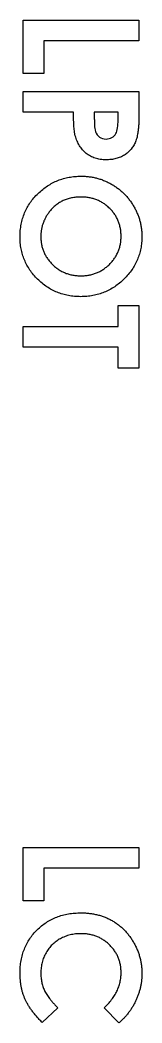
# Model space of a CAD drawing. Extents: x -1295 to 550, y -899 to 382.
# Drawn here: x -1272.32 to -1269.43, y -869.02 to -845.25 of the extents above; entities that cross this region are included whole.
import ezdxf

# ---------------------------------------------------------------- set-up
doc = ezdxf.new("R2010")
doc.units = 0
doc.layers.get('0').update_dxf_attribs({"linetype": 'CONTINUOUS'})

msp = doc.modelspace()

# ---------------------------------------------------------------- linework, layer by layer
at = {"color": 7}
for points in [[(-1272.248601, -845.2457), (-1269.499581, -845.2457)], [(-1272.248601, -846.513054), (-1272.248601, -845.2457)], [(-1269.499581, -845.2457), (-1269.499581, -845.737825)], [(-1269.499581, -845.737825), (-1271.756476, -845.737825), (-1271.756476, -846.513054), (-1272.248601, -846.513054)], [(-1271.050039, -847.431158), (-1272.248601, -847.431158), (-1272.248601, -846.936387), (-1269.499581, -846.936387)], [(-1269.499581, -846.936387), (-1269.499581, -847.486721)], [(-1269.994352, -847.584616), (-1269.994352, -847.431158), (-1270.557914, -847.431158), (-1270.557914, -847.605783)], [(-1271.009045, -847.990787), (-1271.018961, -847.948369), (-1271.027224, -847.898239)], [(-1270.541347, -847.844252), (-1270.529227, -847.892179), (-1270.512701, -847.93019), (-1270.491767, -847.963794), (-1270.466427, -847.993541), (-1270.436679, -848.018882), (-1270.402525, -848.039264), (-1270.365065, -848.053587), (-1270.324299, -848.062401), (-1270.280229, -848.065156), (-1270.241667, -848.062952), (-1270.20586, -848.056892), (-1270.172807, -848.046976), (-1270.141958, -848.032654), (-1270.114414, -848.014474), (-1270.089624, -847.992439), (-1270.067038, -847.965997), (-1270.047757, -847.935698), (-1270.035087, -847.909256), (-1270.024069, -847.878407), (-1270.014704, -847.842049), (-1270.006992, -847.800733), (-1270.000932, -847.754459)], [(-1269.656632, -848.269532), (-1269.687481, -848.309747), (-1269.722186, -848.347207)], [(-1269.499581, -852.01374), (-1269.499581, -853.495406), (-1269.994352, -853.495406), (-1269.994352, -853.000636), (-1272.248601, -853.000636), (-1272.248601, -852.508511), (-1269.994352, -852.508511)], [(-1269.994352, -852.01374), (-1269.499581, -852.01374)], [(-1269.994352, -852.508511), (-1269.994352, -852.01374)], [(-1272.248601, -864.856612), (-1269.499581, -864.856612)], [(-1272.248601, -866.126611), (-1272.248601, -864.856612)], [(-1269.499581, -864.856612), (-1269.499581, -865.351382)], [(-1269.499581, -865.351382), (-1271.756476, -865.351382), (-1271.756476, -866.126611), (-1272.248601, -866.126611)], [(-1271.425747, -868.656027), (-1271.796164, -869.005277)], [(-1269.975831, -869.01586), (-1270.322435, -868.656027)]]:
    msp.add_lwpolyline(points, dxfattribs=at)
for points in [[(-1270.280102, -848.066158)], [(-1270.047269, -847.936512)], [(-1270.872768, -848.94722)], [(-1272.320039, -850.383907)], [(-1269.428144, -850.381261)], [(-1270.875414, -851.309949)], [(-1270.870123, -866.407069)], [(-1272.320039, -867.835819)], [(-1269.428144, -867.843756)], [(-1271.425747, -868.656027)], [(-1270.322435, -868.656027)]]:
    msp.add_lwpolyline(points, close=True, dxfattribs=at)
for points in [[(-1271.050361, -847.528046), (-1271.050825, -847.495548), (-1271.050868, -847.463044), (-1271.050912, -847.43054)], [(-1271.048157, -847.61784), (-1271.049149, -847.587916), (-1271.049934, -847.557983), (-1271.050361, -847.528046)], [(-1271.044852, -847.699921), (-1271.046169, -847.67257), (-1271.04725, -847.645208), (-1271.048157, -847.61784)], [(-1270.557322, -847.60517), (-1270.557122, -847.636947), (-1270.556921, -847.668724), (-1270.55567, -847.700472)], [(-1269.996525, -847.703227), (-1269.995377, -847.684518), (-1269.994772, -847.665778), (-1269.994322, -847.647037)], [(-1269.994322, -847.647037), (-1269.993832, -847.626655), (-1269.993526, -847.606272), (-1269.99322, -847.585889)], [(-1269.500732, -847.595805), (-1269.501456, -847.629242), (-1269.502715, -847.662672), (-1269.504588, -847.696065)], [(-1269.49963, -847.487832), (-1269.499791, -847.523826), (-1269.499953, -847.55982), (-1269.500732, -847.595805)], [(-1271.040445, -847.773739), (-1271.042289, -847.749158), (-1271.043666, -847.724543), (-1271.044852, -847.699921)], [(-1271.034386, -847.839845), (-1271.036758, -847.817846), (-1271.03879, -847.795806), (-1271.040445, -847.773739)], [(-1271.027224, -847.898239), (-1271.029912, -847.878806), (-1271.032283, -847.859342), (-1271.034386, -847.839845)], [(-1270.55567, -847.700472), (-1270.554619, -847.727141), (-1270.552827, -847.75379), (-1270.550161, -847.78035)], [(-1270.550161, -847.78035), (-1270.548013, -847.801748), (-1270.545298, -847.823089), (-1270.541347, -847.844252)], [(-1270.000932, -847.754459), (-1269.99908, -847.737416), (-1269.997575, -847.720334), (-1269.996525, -847.703227)], [(-1269.520013, -847.872898), (-1269.523259, -847.898507), (-1269.527149, -847.924035), (-1269.531582, -847.949471)], [(-1269.511199, -847.788062), (-1269.513646, -847.816391), (-1269.516438, -847.844693), (-1269.520013, -847.872898)], [(-1269.504588, -847.696065), (-1269.50631, -847.726762), (-1269.508553, -847.757428), (-1269.511199, -847.788062)], [(-1270.989213, -848.054689), (-1270.99645, -848.033594), (-1271.002748, -848.01219), (-1271.009045, -847.990787)], [(-1270.965525, -848.115286), (-1270.97425, -848.095422), (-1270.982176, -848.075202), (-1270.989213, -848.054689)], [(-1270.937981, -848.172027), (-1270.947859, -848.153463), (-1270.957068, -848.134542), (-1270.965525, -848.115286)], [(-1269.581161, -848.132914), (-1269.587883, -848.14916), (-1269.595351, -848.16509), (-1269.603196, -848.180841)], [(-1269.56188, -848.079479), (-1269.567547, -848.097555), (-1269.573921, -848.115418), (-1269.581161, -848.132914)], [(-1269.545353, -848.018331), (-1269.550123, -848.038901), (-1269.555561, -848.059323), (-1269.56188, -848.079479)], [(-1269.531582, -847.949471), (-1269.535601, -847.972536), (-1269.540066, -847.995525), (-1269.545353, -848.018331)], [(-1270.907132, -848.225462), (-1270.918015, -848.208004), (-1270.928318, -848.190186), (-1270.937981, -848.172027)], [(-1270.872977, -848.276143), (-1270.885006, -848.259693), (-1270.896353, -848.242754), (-1270.907132, -848.225462)], [(-1270.835517, -848.322968), (-1270.848718, -848.307954), (-1270.861175, -848.292284), (-1270.872977, -848.276143)], [(-1270.794201, -848.365937), (-1270.808538, -848.352169), (-1270.822395, -848.337893), (-1270.835517, -848.322968)], [(-1270.749029, -848.406151), (-1270.764615, -848.393352), (-1270.779655, -848.379906), (-1270.794201, -848.365937)], [(-1269.759646, -848.382463), (-1269.772751, -848.393878), (-1269.786381, -848.4047), (-1269.800411, -848.414965)], [(-1269.722186, -848.347207), (-1269.734298, -848.359362), (-1269.746716, -848.371201), (-1269.759646, -848.382463)], [(-1269.627986, -848.226564), (-1269.636875, -848.241297), (-1269.646604, -848.255522), (-1269.656632, -848.269532)], [(-1269.603196, -848.180841), (-1269.610931, -848.19637), (-1269.619033, -848.211725), (-1269.627986, -848.226564)], [(-1270.701102, -848.441958), (-1270.71766, -848.43084), (-1270.733612, -848.418812), (-1270.749029, -848.406151)], [(-1270.649871, -848.472808), (-1270.667392, -848.463277), (-1270.68455, -848.453072), (-1270.701102, -848.441958)], [(-1270.595884, -848.49925), (-1270.614277, -848.491289), (-1270.632257, -848.482388), (-1270.649871, -848.472808)], [(-1270.538592, -848.520734), (-1270.558015, -848.514484), (-1270.577163, -848.507353), (-1270.595884, -848.49925)], [(-1270.478546, -848.537261), (-1270.498769, -848.532546), (-1270.518823, -848.527096), (-1270.538592, -848.520734)], [(-1270.415746, -848.54938), (-1270.43683, -848.546168), (-1270.457778, -848.542102), (-1270.478546, -848.537261)], [(-1270.34964, -848.556542), (-1270.371758, -848.555135), (-1270.393826, -848.552719), (-1270.415746, -848.54938)], [(-1270.28078, -848.558745), (-1270.303751, -848.558372), (-1270.326723, -848.557999), (-1270.34964, -848.556542)], [(-1270.21853, -848.557093), (-1270.239252, -848.558227), (-1270.260016, -848.558486), (-1270.28078, -848.558745)], [(-1270.157934, -848.551584), (-1270.178076, -848.554039), (-1270.198283, -848.555984), (-1270.21853, -848.557093)], [(-1270.100091, -848.54277), (-1270.119256, -848.546388), (-1270.138565, -848.549222), (-1270.157934, -848.551584)], [(-1270.044452, -848.530099), (-1270.062845, -848.534965), (-1270.0814, -848.53924), (-1270.100091, -848.54277)], [(-1269.991016, -848.514124), (-1270.008652, -848.520024), (-1270.026475, -848.525344), (-1270.044452, -848.530099)], [(-1269.939784, -848.494843), (-1269.95658, -848.501982), (-1269.973708, -848.508333), (-1269.991016, -848.514124)], [(-1269.891307, -848.471706), (-1269.907143, -848.480073), (-1269.923303, -848.487837), (-1269.939784, -848.494843)], [(-1269.844482, -848.444713), (-1269.859766, -848.454258), (-1269.875373, -848.463287), (-1269.891307, -848.471706)], [(-1269.800411, -848.414965), (-1269.81472, -848.425434), (-1269.829446, -848.435323), (-1269.844482, -848.444713)], [(-1271.667348, -849.176827), (-1271.628517, -849.151358), (-1271.588434, -849.12778), (-1271.547256, -849.106314)], [(-1271.667348, -849.176834), (-1271.628517, -849.151366), (-1271.588434, -849.127788), (-1271.547256, -849.106321)], [(-1271.547256, -849.106314), (-1271.506732, -849.085188), (-1271.465148, -849.066108), (-1271.422757, -849.049022)], [(-1271.547256, -849.106321), (-1271.506732, -849.085196), (-1271.465148, -849.066115), (-1271.422757, -849.049029)], [(-1271.422757, -849.049022), (-1271.380185, -849.031863), (-1271.336799, -849.016717), (-1271.292749, -849.00385)], [(-1271.422757, -849.049029), (-1271.380185, -849.031871), (-1271.336799, -849.016724), (-1271.292749, -849.003857)], [(-1271.292749, -849.00385), (-1271.24853, -848.990933), (-1271.203641, -848.980314), (-1271.158334, -848.971899)], [(-1271.292749, -849.003857), (-1271.24853, -848.990941), (-1271.203641, -848.980322), (-1271.158334, -848.971906)], [(-1271.158334, -848.971899), (-1271.112039, -848.9633), (-1271.065306, -848.957002), (-1271.01841, -848.953169)], [(-1271.158334, -848.971906), (-1271.112039, -848.963307), (-1271.065306, -848.957009), (-1271.01841, -848.953176)], [(-1271.01841, -848.953169), (-1270.970231, -848.949231), (-1270.92188, -848.947895), (-1270.873528, -848.946558)], [(-1271.01841, -848.953176), (-1270.970231, -848.949238), (-1270.92188, -848.947902), (-1270.873528, -848.946566)], [(-1270.873528, -848.946558), (-1270.841001, -848.946983), (-1270.808474, -848.947408), (-1270.776022, -848.949312)], [(-1270.873528, -848.946566), (-1270.841001, -848.946991), (-1270.808474, -848.947416), (-1270.776022, -848.94932)], [(-1270.776022, -848.949312), (-1270.743981, -848.951193), (-1270.712013, -848.954515), (-1270.680169, -848.958678)], [(-1270.776022, -848.94932), (-1270.743981, -848.9512), (-1270.712013, -848.954522), (-1270.680169, -848.958685)], [(-1270.680169, -848.958678), (-1270.648816, -848.962776), (-1270.617583, -848.96769), (-1270.586519, -848.973551)], [(-1270.680169, -848.958685), (-1270.648816, -848.962783), (-1270.617583, -848.967697), (-1270.586519, -848.973559)], [(-1270.586519, -848.973551), (-1270.555827, -848.979343), (-1270.5253, -848.98606), (-1270.495073, -848.993934)], [(-1270.586519, -848.973559), (-1270.555827, -848.97935), (-1270.5253, -848.986068), (-1270.495073, -848.993941)], [(-1270.495073, -848.993934), (-1270.464822, -849.001814), (-1270.434871, -849.010852), (-1270.405279, -849.020927)], [(-1270.495073, -848.993941), (-1270.464822, -849.001821), (-1270.434871, -849.01086), (-1270.405279, -849.020935)], [(-1270.405279, -849.020927), (-1270.375733, -849.030987), (-1270.346545, -849.04208), (-1270.317689, -849.05398)], [(-1270.405279, -849.020935), (-1270.375733, -849.030994), (-1270.346545, -849.042088), (-1270.317689, -849.053987)], [(-1270.317689, -849.05398), (-1270.288656, -849.065953), (-1270.259958, -849.078742), (-1270.231751, -849.092542)], [(-1270.317689, -849.053987), (-1270.288656, -849.06596), (-1270.259958, -849.078749), (-1270.231751, -849.092549)], [(-1270.231751, -849.092542), (-1270.203339, -849.106443), (-1270.175427, -849.12137), (-1270.148018, -849.137163)], [(-1270.231751, -849.092549), (-1270.203339, -849.10645), (-1270.175427, -849.121377), (-1270.148018, -849.137171)], [(-1271.891557, -849.355863), (-1271.856517, -849.322249), (-1271.819897, -849.290287), (-1271.781931, -849.26001)], [(-1271.891557, -849.35587), (-1271.856517, -849.322256), (-1271.819897, -849.290295), (-1271.781931, -849.260017)], [(-1271.781931, -849.26001), (-1271.745016, -849.230569), (-1271.706829, -849.202721), (-1271.667348, -849.176827)], [(-1271.781931, -849.260017), (-1271.745016, -849.230577), (-1271.706829, -849.202728), (-1271.667348, -849.176834)], [(-1270.148018, -849.137163), (-1270.120505, -849.153016), (-1270.0935, -849.169743), (-1270.067038, -849.187293)], [(-1270.148018, -849.137171), (-1270.120505, -849.153024), (-1270.0935, -849.16975), (-1270.067038, -849.187301)], [(-1270.067038, -849.187293), (-1270.041132, -849.204475), (-1270.015747, -849.222447), (-1269.991016, -849.24128)], [(-1270.067038, -849.187301), (-1270.041132, -849.204483), (-1270.015747, -849.222455), (-1269.991016, -849.241287)], [(-1269.991016, -849.24128), (-1269.966303, -849.260099), (-1269.942243, -849.279779), (-1269.918851, -849.300224)], [(-1269.991016, -849.241287), (-1269.966303, -849.260107), (-1269.942243, -849.279786), (-1269.918851, -849.300231)], [(-1269.918851, -849.300224), (-1269.895564, -849.320578), (-1269.872938, -849.34169), (-1269.851093, -849.363575)], [(-1269.918851, -849.300231), (-1269.895564, -849.320585), (-1269.872938, -849.341698), (-1269.851093, -849.363583)], [(-1272.152675, -849.692451), (-1272.130277, -849.651482), (-1272.10559, -849.611749), (-1272.078856, -849.573461)], [(-1272.152675, -849.692459), (-1272.130277, -849.65149), (-1272.10559, -849.611756), (-1272.078856, -849.573468)], [(-1272.078856, -849.573461), (-1272.051801, -849.534714), (-1272.022649, -849.497446), (-1271.991817, -849.461632)], [(-1272.078856, -849.573468), (-1272.051801, -849.534721), (-1272.022649, -849.497454), (-1271.991817, -849.46164)], [(-1271.991817, -849.461632), (-1271.960109, -849.4248), (-1271.926624, -849.389504), (-1271.891557, -849.355863)], [(-1271.991817, -849.46164), (-1271.960109, -849.424807), (-1271.926624, -849.389511), (-1271.891557, -849.35587)], [(-1271.385297, -849.572367), (-1271.413935, -849.590018), (-1271.441544, -849.609323), (-1271.467929, -849.630209)], [(-1271.296054, -849.52444), (-1271.326736, -849.53858), (-1271.356536, -849.55464), (-1271.385297, -849.572367)], [(-1271.201303, -849.487531), (-1271.233567, -849.497987), (-1271.265255, -849.510246), (-1271.296054, -849.52444)], [(-1271.100491, -849.461089), (-1271.134561, -849.467991), (-1271.168234, -849.476814), (-1271.201303, -849.487531)], [(-1270.993069, -849.445664), (-1271.029109, -849.448796), (-1271.065015, -849.453901), (-1271.100491, -849.461089)], [(-1270.880139, -849.440155), (-1270.91783, -849.441278), (-1270.955522, -849.4424), (-1270.993069, -849.445664)], [(-1270.778226, -849.444562), (-1270.812138, -849.442006), (-1270.846138, -849.441081), (-1270.880139, -849.440155)], [(-1270.681271, -849.456682), (-1270.71334, -849.450954), (-1270.745743, -849.44701), (-1270.778226, -849.444562)], [(-1270.588172, -849.478166), (-1270.61887, -849.469589), (-1270.649911, -849.462283), (-1270.681271, -849.456682)], [(-1270.500031, -849.507363), (-1270.52883, -849.496035), (-1270.558339, -849.486501), (-1270.588172, -849.478166)], [(-1270.416848, -849.545374), (-1270.443986, -849.531418), (-1270.471664, -849.51852), (-1270.500031, -849.507363)], [(-1270.337521, -849.591097), (-1270.363049, -849.574379), (-1270.389678, -849.559345), (-1270.416848, -849.545374)], [(-1269.851093, -849.363575), (-1269.829247, -849.38546), (-1269.808181, -849.408118), (-1269.787741, -849.431334)], [(-1269.851093, -849.363583), (-1269.829247, -849.385468), (-1269.808181, -849.408125), (-1269.787741, -849.431341)], [(-1269.787741, -849.431334), (-1269.767133, -849.454742), (-1269.747162, -849.478718), (-1269.728246, -849.503499)], [(-1269.787741, -849.431341), (-1269.767133, -849.454749), (-1269.747162, -849.478726), (-1269.728246, -849.503506)], [(-1269.728246, -849.503499), (-1269.709143, -849.528526), (-1269.691116, -849.554374), (-1269.673709, -849.580622)], [(-1269.728246, -849.503506), (-1269.709143, -849.528534), (-1269.691116, -849.554381), (-1269.673709, -849.58063)], [(-1269.673709, -849.580622), (-1269.656104, -849.607169), (-1269.639133, -849.634127), (-1269.623028, -849.661602)], [(-1269.673709, -849.58063), (-1269.656104, -849.607177), (-1269.639133, -849.634134), (-1269.623028, -849.661609)], [(-1272.260096, -849.949162), (-1272.246801, -849.904454), (-1272.230792, -849.860537), (-1272.21272, -849.817501)], [(-1272.260096, -849.949169), (-1272.246801, -849.904461), (-1272.230792, -849.860545), (-1272.21272, -849.817509)], [(-1272.21272, -849.817501), (-1272.194805, -849.774837), (-1272.174863, -849.733038), (-1272.152675, -849.692451)], [(-1272.21272, -849.817509), (-1272.194805, -849.774844), (-1272.174863, -849.733045), (-1272.152675, -849.692459)], [(-1271.615014, -849.778396), (-1271.631933, -849.800523), (-1271.648852, -849.82265), (-1271.664594, -849.845604)], [(-1271.544502, -849.699069), (-1271.569206, -849.724385), (-1271.59211, -849.751391), (-1271.615014, -849.778396)], [(-1271.467929, -849.630209), (-1271.494868, -849.651533), (-1271.520532, -849.674506), (-1271.544502, -849.699069)], [(-1270.263152, -849.646185), (-1270.287038, -849.626616), (-1270.311717, -849.607995), (-1270.337521, -849.591097)], [(-1270.19319, -849.708985), (-1270.215441, -849.686919), (-1270.238888, -849.666063), (-1270.263152, -849.646185)], [(-1270.129838, -849.778396), (-1270.149901, -849.754309), (-1270.170948, -849.731042), (-1270.19319, -849.708985)], [(-1270.07475, -849.851113), (-1270.091814, -849.825937), (-1270.110362, -849.80178), (-1270.129838, -849.778396)], [(-1269.623028, -849.661602), (-1269.606862, -849.68918), (-1269.591569, -849.71728), (-1269.577304, -849.745887)], [(-1269.623028, -849.661609), (-1269.606862, -849.689187), (-1269.591569, -849.717287), (-1269.577304, -849.745894)], [(-1269.577304, -849.745887), (-1269.563333, -849.773906), (-1269.550347, -849.802413), (-1269.538192, -849.831273)], [(-1269.577304, -849.745894), (-1269.563333, -849.773914), (-1269.550347, -849.80242), (-1269.538192, -849.831281)], [(-1272.293149, -850.087433), (-1272.28431, -850.040828), (-1272.273604, -849.994586), (-1272.260096, -849.949162)], [(-1272.293149, -850.087441), (-1272.28431, -850.040835), (-1272.273604, -849.994594), (-1272.260096, -849.949169)], [(-1271.773668, -850.060998), (-1271.782483, -850.086176), (-1271.790232, -850.111726), (-1271.796805, -850.137571)], [(-1271.743921, -849.986629), (-1271.754947, -850.010949), (-1271.764842, -850.035787), (-1271.773668, -850.060998)], [(-1271.707562, -849.915015), (-1271.720668, -849.938378), (-1271.732864, -849.962243), (-1271.743921, -849.986629)], [(-1271.664594, -849.845604), (-1271.67998, -849.868041), (-1271.694241, -849.891268), (-1271.707562, -849.915015)], [(-1270.028476, -849.928236), (-1270.042546, -849.901743), (-1270.057927, -849.875933), (-1270.07475, -849.851113)], [(-1269.990466, -850.009216), (-1270.001784, -849.981613), (-1270.014482, -849.954586), (-1270.028476, -849.928236)], [(-1269.960718, -850.094051), (-1269.969109, -850.065276), (-1269.979091, -850.036955), (-1269.990466, -850.009216)], [(-1269.538192, -849.831273), (-1269.52605, -849.860102), (-1269.514737, -849.889284), (-1269.504588, -849.918864)], [(-1269.538192, -849.831281), (-1269.52605, -849.86011), (-1269.514737, -849.889292), (-1269.504588, -849.918871)], [(-1269.504588, -849.918864), (-1269.49456, -849.948094), (-1269.485668, -849.977713), (-1269.477595, -850.007556)], [(-1269.504588, -849.918871), (-1269.49456, -849.948102), (-1269.485668, -849.97772), (-1269.477595, -850.007563)], [(-1269.477595, -850.007556), (-1269.469462, -850.037621), (-1269.462159, -850.067914), (-1269.456111, -850.098451)], [(-1269.477595, -850.007563), (-1269.469462, -850.037628), (-1269.462159, -850.067921), (-1269.456111, -850.098458)], [(-1272.320142, -850.383807), (-1272.318996, -850.333231), (-1272.31785, -850.282654), (-1272.313532, -850.232315)], [(-1272.320142, -850.383815), (-1272.318996, -850.333238), (-1272.31785, -850.282661), (-1272.313532, -850.232322)], [(-1272.313532, -850.232315), (-1272.309365, -850.183745), (-1272.302246, -850.135396), (-1272.293149, -850.087433)], [(-1272.313532, -850.232322), (-1272.309365, -850.183752), (-1272.302246, -850.135404), (-1272.293149, -850.087441)], [(-1271.823248, -850.298428), (-1271.825313, -850.326279), (-1271.825933, -850.35422), (-1271.826553, -850.382162)], [(-1271.813332, -850.216898), (-1271.817808, -850.243923), (-1271.821223, -850.271132), (-1271.823248, -850.298428)], [(-1271.796805, -850.137571), (-1271.803464, -850.163751), (-1271.808915, -850.190235), (-1271.813332, -850.216898)], [(-1269.939784, -850.182743), (-1269.945341, -850.152856), (-1269.952212, -850.12322), (-1269.960718, -850.094051)], [(-1269.927114, -850.275842), (-1269.929724, -850.244639), (-1269.934055, -850.213558), (-1269.939784, -850.182743)], [(-1269.922707, -850.372246), (-1269.923571, -850.340069), (-1269.924434, -850.307891), (-1269.927114, -850.275842)], [(-1269.456111, -850.098451), (-1269.450075, -850.12892), (-1269.445288, -850.159632), (-1269.441237, -850.190448)], [(-1269.456111, -850.098458), (-1269.450075, -850.128928), (-1269.445288, -850.15964), (-1269.441237, -850.190456)], [(-1269.441237, -850.190448), (-1269.437122, -850.221751), (-1269.433765, -850.25316), (-1269.431872, -850.284649)], [(-1269.441237, -850.190456), (-1269.437122, -850.221758), (-1269.433765, -850.253168), (-1269.431872, -850.284656)], [(-1269.431872, -850.284649), (-1269.429965, -850.316363), (-1269.429541, -850.348157), (-1269.429117, -850.379951)], [(-1269.431872, -850.284656), (-1269.429965, -850.31637), (-1269.429541, -850.348164), (-1269.429117, -850.379959)], [(-1272.313532, -850.528696), (-1272.317587, -850.480531), (-1272.318865, -850.432173), (-1272.320142, -850.383815)], [(-1272.294251, -850.668069), (-1272.303051, -850.62197), (-1272.309598, -850.575424), (-1272.313532, -850.528696)], [(-1271.826553, -850.382155), (-1271.825682, -850.413779), (-1271.824811, -850.445403), (-1271.822146, -850.476906)], [(-1271.826553, -850.382162), (-1271.825682, -850.413786), (-1271.824811, -850.445411), (-1271.822146, -850.476914)], [(-1271.822146, -850.476906), (-1271.819567, -850.507386), (-1271.815307, -850.537753), (-1271.809475, -850.567802)], [(-1271.822146, -850.476914), (-1271.819567, -850.507394), (-1271.815307, -850.537761), (-1271.809475, -850.567809)], [(-1269.939784, -850.56064), (-1269.933848, -850.530057), (-1269.929664, -850.499126), (-1269.927114, -850.468092)], [(-1269.939784, -850.560648), (-1269.933848, -850.530065), (-1269.929664, -850.499134), (-1269.927114, -850.4681)], [(-1269.927114, -850.468092), (-1269.924495, -850.436213), (-1269.923601, -850.404226), (-1269.922707, -850.372239)], [(-1269.927114, -850.4681), (-1269.924495, -850.436221), (-1269.923601, -850.404234), (-1269.922707, -850.372246)], [(-1269.435728, -850.523188), (-1269.439758, -850.569565), (-1269.446539, -850.615744), (-1269.45556, -850.661459)], [(-1269.429117, -850.379959), (-1269.430355, -850.427771), (-1269.431592, -850.475584), (-1269.435728, -850.523188)], [(-1272.261749, -850.801934), (-1272.27486, -850.75791), (-1272.285635, -850.713204), (-1272.294251, -850.668069)], [(-1271.809475, -850.567802), (-1271.803779, -850.597155), (-1271.796582, -850.626205), (-1271.787991, -850.654841)], [(-1271.809475, -850.567809), (-1271.803779, -850.597163), (-1271.796582, -850.626213), (-1271.787991, -850.654848)], [(-1271.787991, -850.654841), (-1271.779476, -850.683224), (-1271.769592, -850.711199), (-1271.758243, -850.738575)], [(-1271.787991, -850.654848), (-1271.779476, -850.683231), (-1271.769592, -850.711207), (-1271.758243, -850.738582)], [(-1271.758243, -850.738575), (-1271.746853, -850.766053), (-1271.733987, -850.792927), (-1271.719682, -850.819004)], [(-1271.758243, -850.738582), (-1271.746853, -850.766061), (-1271.733987, -850.792934), (-1271.719682, -850.819011)], [(-1270.03068, -850.815147), (-1270.016278, -850.788755), (-1270.00355, -850.761443), (-1269.992118, -850.733617)], [(-1270.03068, -850.815155), (-1270.016278, -850.788762), (-1270.00355, -850.761451), (-1269.992118, -850.733624)], [(-1269.992118, -850.733617), (-1269.980699, -850.705823), (-1269.970573, -850.677516), (-1269.96182, -850.648781)], [(-1269.992118, -850.733624), (-1269.980699, -850.705831), (-1269.970573, -850.677523), (-1269.96182, -850.648789)], [(-1269.96182, -850.648781), (-1269.952991, -850.619801), (-1269.945559, -850.590385), (-1269.939784, -850.56064)], [(-1269.96182, -850.648789), (-1269.952991, -850.619808), (-1269.945559, -850.590393), (-1269.939784, -850.560648)], [(-1269.45556, -850.661459), (-1269.464395, -850.706234), (-1269.47538, -850.750563), (-1269.488613, -850.794221)], [(-1272.216026, -850.930289), (-1272.233526, -850.888357), (-1272.24878, -850.845479), (-1272.261749, -850.801934)], [(-1272.157081, -851.053135), (-1272.17878, -851.013209), (-1272.198526, -850.972222), (-1272.216026, -850.930289)], [(-1271.719682, -850.819004), (-1271.705241, -850.845328), (-1271.689333, -850.870841), (-1271.672306, -850.895576)], [(-1271.719682, -850.819011), (-1271.705241, -850.845336), (-1271.689333, -850.870848), (-1271.672306, -850.895583)], [(-1271.672306, -850.895576), (-1271.654909, -850.920849), (-1271.636344, -850.94531), (-1271.616667, -850.968843)], [(-1271.672306, -850.895583), (-1271.654909, -850.920856), (-1271.636344, -850.945317), (-1271.616667, -850.968851)], [(-1271.616667, -850.968843), (-1271.596488, -850.992977), (-1271.57514, -851.016135), (-1271.552765, -851.038254)], [(-1271.616667, -850.968851), (-1271.596488, -850.992985), (-1271.57514, -851.016143), (-1271.552765, -851.038262)], [(-1270.1998, -851.036051), (-1270.177075, -851.013736), (-1270.155287, -850.990455), (-1270.134796, -850.966089)], [(-1270.1998, -851.036058), (-1270.177075, -851.013743), (-1270.155287, -850.990463), (-1270.134796, -850.966096)], [(-1270.134796, -850.966089), (-1270.114891, -850.942419), (-1270.09621, -850.917724), (-1270.078607, -850.892271)], [(-1270.134796, -850.966096), (-1270.114891, -850.942426), (-1270.09621, -850.917731), (-1270.078607, -850.892278)], [(-1270.078607, -850.892271), (-1270.061377, -850.867358), (-1270.04518, -850.841719), (-1270.03068, -850.815147)], [(-1270.078607, -850.892278), (-1270.061377, -850.867365), (-1270.04518, -850.841726), (-1270.03068, -850.815155)], [(-1269.534887, -850.922577), (-1269.552539, -850.964536), (-1269.572407, -851.005564), (-1269.594382, -851.045423)], [(-1269.488613, -850.794221), (-1269.501809, -850.837761), (-1269.517241, -850.880634), (-1269.534887, -850.922577)], [(-1272.085467, -851.170473), (-1272.11131, -851.132618), (-1272.13519, -851.093417), (-1272.157081, -851.053135)], [(-1272.000631, -851.282302), (-1272.030645, -851.246377), (-1272.059079, -851.209127), (-1272.085467, -851.170473)], [(-1271.552765, -851.038254), (-1271.530284, -851.060477), (-1271.506765, -851.081651), (-1271.482252, -851.101606)], [(-1271.552765, -851.038262), (-1271.530284, -851.060485), (-1271.506765, -851.081659), (-1271.482252, -851.101613)], [(-1271.482252, -851.101606), (-1271.458204, -851.121181), (-1271.433197, -851.139583), (-1271.407332, -851.156694)], [(-1271.482252, -851.101613), (-1271.458204, -851.121189), (-1271.433197, -851.13959), (-1271.407332, -851.156701)], [(-1271.407332, -851.156694), (-1271.382053, -851.173417), (-1271.355952, -851.188908), (-1271.329107, -851.202968)], [(-1271.407332, -851.156701), (-1271.382053, -851.173424), (-1271.355952, -851.188915), (-1271.329107, -851.202975)], [(-1271.329107, -851.202968), (-1271.302241, -851.217039), (-1271.274629, -851.229677), (-1271.246475, -851.240979)], [(-1271.329107, -851.202975), (-1271.302241, -851.217046), (-1271.274629, -851.229684), (-1271.246475, -851.240986)], [(-1271.246475, -851.240979), (-1271.218164, -851.252343), (-1271.189306, -851.262356), (-1271.159987, -851.270726)], [(-1271.246475, -851.240986), (-1271.218164, -851.25235), (-1271.189306, -851.262364), (-1271.159987, -851.270734)], [(-1270.59368, -851.270175), (-1270.564392, -851.261675), (-1270.535512, -851.251754), (-1270.507192, -851.240428)], [(-1270.59368, -851.270183), (-1270.564392, -851.261682), (-1270.535512, -851.251761), (-1270.507192, -851.240435)], [(-1270.507192, -851.240428), (-1270.479029, -851.229164), (-1270.451418, -851.21651), (-1270.42456, -851.202417)], [(-1270.507192, -851.240435), (-1270.479029, -851.229171), (-1270.451418, -851.216517), (-1270.42456, -851.202424)], [(-1270.42456, -851.202417), (-1270.397499, -851.188218), (-1270.371203, -851.172558), (-1270.345784, -851.155592)], [(-1270.42456, -851.202424), (-1270.397499, -851.188225), (-1270.371203, -851.172565), (-1270.345784, -851.155599)], [(-1270.345784, -851.155592), (-1270.319899, -851.138316), (-1270.294924, -851.119685), (-1270.270864, -851.099953)], [(-1270.345784, -851.155599), (-1270.319899, -851.138323), (-1270.294924, -851.119693), (-1270.270864, -851.099961)], [(-1270.270864, -851.099953), (-1270.246224, -851.079745), (-1270.222543, -851.058382), (-1270.1998, -851.036051)], [(-1270.270864, -851.099961), (-1270.246224, -851.079752), (-1270.222543, -851.058389), (-1270.1998, -851.036058)], [(-1269.667098, -851.162761), (-1269.693944, -851.201736), (-1269.722624, -851.239442), (-1269.753036, -851.275691)], [(-1269.594382, -851.045423), (-1269.616606, -851.085734), (-1269.640984, -851.124848), (-1269.667098, -851.162761)], [(-1271.903125, -851.388622), (-1271.937272, -851.354746), (-1271.969785, -851.319224), (-1272.000631, -851.282302)], [(-1271.795703, -851.485577), (-1271.832979, -851.454926), (-1271.868874, -851.422602), (-1271.903125, -851.388622)], [(-1271.682773, -851.569862), (-1271.721795, -851.543689), (-1271.759404, -851.515426), (-1271.795703, -851.485577)], [(-1271.159987, -851.270726), (-1271.130086, -851.279262), (-1271.099705, -851.28609), (-1271.069091, -851.29166)], [(-1271.159987, -851.270734), (-1271.130086, -851.27927), (-1271.099705, -851.286097), (-1271.069091, -851.291667)], [(-1271.069091, -851.29166), (-1271.037895, -851.297336), (-1271.006455, -851.301706), (-1270.97489, -851.30433)], [(-1271.069091, -851.291667), (-1271.037895, -851.297343), (-1271.006455, -851.301713), (-1270.97489, -851.304337)], [(-1270.97489, -851.30433), (-1270.942111, -851.307055), (-1270.909197, -851.307896), (-1270.876283, -851.308737)], [(-1270.97489, -851.304337), (-1270.942111, -851.307062), (-1270.909197, -851.307903), (-1270.876283, -851.308745)], [(-1270.876283, -851.308737), (-1270.843557, -851.307867), (-1270.810832, -851.306997), (-1270.778226, -851.30433)], [(-1270.876283, -851.308745), (-1270.843557, -851.307875), (-1270.810832, -851.307004), (-1270.778226, -851.304337)], [(-1270.778226, -851.30433), (-1270.746651, -851.301747), (-1270.715188, -851.297479), (-1270.684025, -851.29166)], [(-1270.778226, -851.304337), (-1270.746651, -851.301755), (-1270.715188, -851.297487), (-1270.684025, -851.291667)], [(-1270.684025, -851.29166), (-1270.653578, -851.285974), (-1270.623419, -851.278806), (-1270.59368, -851.270175)], [(-1270.684025, -851.291667), (-1270.653578, -851.285981), (-1270.623419, -851.278814), (-1270.59368, -851.270183)], [(-1269.960718, -851.48117), (-1269.997518, -851.51144), (-1270.035737, -851.539996), (-1270.075301, -851.566557)], [(-1269.852194, -851.383113), (-1269.886874, -851.41741), (-1269.923052, -851.450188), (-1269.960718, -851.48117)], [(-1269.753036, -851.275691), (-1269.784365, -851.313035), (-1269.817531, -851.348833), (-1269.852194, -851.383113)], [(-1271.563782, -851.640926), (-1271.604646, -851.619327), (-1271.644393, -851.595605), (-1271.682773, -851.569862)], [(-1271.439283, -851.698768), (-1271.481734, -851.681632), (-1271.523306, -851.66232), (-1271.563782, -851.640926)], [(-1271.308724, -851.743941), (-1271.352954, -851.731057), (-1271.396563, -851.716014), (-1271.439283, -851.698768)], [(-1270.320994, -851.697667), (-1270.364041, -851.715204), (-1270.408015, -851.730478), (-1270.452655, -851.74339)], [(-1270.195393, -851.638722), (-1270.236211, -851.660507), (-1270.278142, -851.680209), (-1270.320994, -851.697667)], [(-1270.075301, -851.566557), (-1270.114092, -851.592599), (-1270.154175, -851.616723), (-1270.195393, -851.638722)], [(-1271.172657, -851.776443), (-1271.218513, -851.767819), (-1271.263937, -851.756987), (-1271.308724, -851.743941)], [(-1271.030529, -851.795724), (-1271.078172, -851.791802), (-1271.125642, -851.785283), (-1271.172657, -851.776443)], [(-1270.882893, -851.802334), (-1270.932167, -851.801049), (-1270.98144, -851.799764), (-1271.030529, -851.795724)], [(-1270.733604, -851.795724), (-1270.783224, -851.799921), (-1270.833058, -851.801128), (-1270.882893, -851.802334)], [(-1270.590375, -851.775892), (-1270.637782, -851.784799), (-1270.685592, -851.791662), (-1270.733604, -851.795724)], [(-1270.452655, -851.74339), (-1270.497976, -851.756499), (-1270.543982, -851.767175), (-1270.590375, -851.775892)], [(-1271.448648, -866.507801), (-1271.404869, -866.490905), (-1271.360092, -866.476568), (-1271.314784, -866.464282)], [(-1271.448648, -866.507809), (-1271.404869, -866.490912), (-1271.360092, -866.476576), (-1271.314784, -866.464289)], [(-1271.314784, -866.464282), (-1271.268279, -866.45167), (-1271.221216, -866.441219), (-1271.173759, -866.432881)], [(-1271.314784, -866.464289), (-1271.268279, -866.451678), (-1271.221216, -866.441226), (-1271.173759, -866.432889)], [(-1271.173759, -866.432881), (-1271.124696, -866.424262), (-1271.075213, -866.417902), (-1271.025571, -866.414151)], [(-1271.173759, -866.432889), (-1271.124696, -866.424269), (-1271.075213, -866.41791), (-1271.025571, -866.414159)], [(-1271.025571, -866.414151), (-1270.973903, -866.410247), (-1270.922063, -866.409169), (-1270.870223, -866.408092)], [(-1271.025571, -866.414159), (-1270.973903, -866.410255), (-1270.922063, -866.409177), (-1270.870223, -866.408099)], [(-1270.870223, -866.408092), (-1270.836416, -866.408567), (-1270.802608, -866.409042), (-1270.768861, -866.410846)], [(-1270.870223, -866.408099), (-1270.836416, -866.408574), (-1270.802608, -866.40905), (-1270.768861, -866.410853)], [(-1270.768861, -866.410846), (-1270.735729, -866.412617), (-1270.702654, -866.415668), (-1270.669702, -866.41966)], [(-1270.768861, -866.410853), (-1270.735729, -866.412624), (-1270.702654, -866.415676), (-1270.669702, -866.419668)], [(-1270.669702, -866.41966), (-1270.637802, -866.423524), (-1270.606015, -866.42827), (-1270.5744, -866.433983)], [(-1270.669702, -866.419668), (-1270.637802, -866.423532), (-1270.606015, -866.428277), (-1270.5744, -866.43399)], [(-1270.5744, -866.433983), (-1270.543173, -866.439626), (-1270.512112, -866.446213), (-1270.481301, -866.453815)], [(-1270.5744, -866.43399), (-1270.543173, -866.439633), (-1270.512112, -866.44622), (-1270.481301, -866.453822)], [(-1270.481301, -866.453815), (-1270.4511, -866.461266), (-1270.421139, -866.469693), (-1270.391507, -866.479155)], [(-1270.481301, -866.453822), (-1270.4511, -866.461274), (-1270.421139, -866.469701), (-1270.391507, -866.479163)], [(-1271.807823, -866.714382), (-1271.771784, -866.685298), (-1271.734371, -866.65789), (-1271.695443, -866.632851)], [(-1271.807823, -866.714389), (-1271.771784, -866.685306), (-1271.734371, -866.657898), (-1271.695443, -866.632859)], [(-1271.695443, -866.632851), (-1271.656706, -866.607934), (-1271.616469, -866.585363), (-1271.575351, -866.564542)], [(-1271.695443, -866.632859), (-1271.656706, -866.607942), (-1271.616469, -866.58537), (-1271.575351, -866.564549)], [(-1271.575351, -866.564542), (-1271.534034, -866.54362), (-1271.491826, -866.524466), (-1271.448648, -866.507801)], [(-1271.575351, -866.564549), (-1271.534034, -866.543628), (-1271.491826, -866.524473), (-1271.448648, -866.507809)], [(-1270.391507, -866.479155), (-1270.361955, -866.488592), (-1270.332731, -866.499057), (-1270.303917, -866.510556)], [(-1270.391507, -866.479163), (-1270.361955, -866.488599), (-1270.332731, -866.499065), (-1270.303917, -866.510563)], [(-1270.303917, -866.510556), (-1270.27558, -866.521863), (-1270.24764, -866.53417), (-1270.220183, -866.547465)], [(-1270.303917, -866.510563), (-1270.27558, -866.521871), (-1270.24764, -866.534177), (-1270.220183, -866.547472)], [(-1270.220183, -866.547465), (-1270.19253, -866.560854), (-1270.165368, -866.575247), (-1270.138653, -866.590433)], [(-1270.220183, -866.547472), (-1270.19253, -866.560862), (-1270.165368, -866.575255), (-1270.138653, -866.590441)], [(-1270.138653, -866.590433), (-1270.11206, -866.60555), (-1270.08591, -866.621452), (-1270.060427, -866.63836)], [(-1270.138653, -866.590441), (-1270.11206, -866.605557), (-1270.08591, -866.62146), (-1270.060427, -866.638368)], [(-1270.060427, -866.63836), (-1270.035204, -866.655096), (-1270.010634, -866.672816), (-1269.986609, -866.691245)], [(-1270.060427, -866.638368), (-1270.035204, -866.655103), (-1270.010634, -866.672823), (-1269.986609, -866.691252)], [(-1269.986609, -866.691245), (-1269.96248, -866.709754), (-1269.9389, -866.728978), (-1269.916096, -866.749087)], [(-1269.986609, -866.691252), (-1269.96248, -866.709761), (-1269.9389, -866.728985), (-1269.916096, -866.749095)], [(-1272.090976, -867.022324), (-1272.065407, -866.983999), (-1272.037773, -866.94705), (-1272.008344, -866.911597)], [(-1272.090976, -867.022332), (-1272.065407, -866.984006), (-1272.037773, -866.947058), (-1272.008344, -866.911605)], [(-1272.008344, -866.911597), (-1271.978364, -866.875482), (-1271.946521, -866.840917), (-1271.913041, -866.808031)], [(-1272.008344, -866.911605), (-1271.978364, -866.875489), (-1271.946521, -866.840924), (-1271.913041, -866.808039)], [(-1271.913041, -866.808031), (-1271.879533, -866.775119), (-1271.844386, -866.743888), (-1271.807823, -866.714382)], [(-1271.913041, -866.808039), (-1271.879533, -866.775126), (-1271.844386, -866.743895), (-1271.807823, -866.714389)], [(-1271.132442, -866.931436), (-1271.152799, -866.936352), (-1271.173025, -866.941808), (-1271.193039, -866.947963)], [(-1271.069642, -866.918215), (-1271.090706, -866.921953), (-1271.111643, -866.926413), (-1271.132442, -866.931436)], [(-1271.004638, -866.90885), (-1271.026397, -866.911322), (-1271.048086, -866.91439), (-1271.069642, -866.918215)], [(-1270.937981, -866.903341), (-1270.960247, -866.904432), (-1270.982478, -866.906332), (-1271.004638, -866.90885)], [(-1270.869121, -866.901689), (-1270.892086, -866.901953), (-1270.915051, -866.902218), (-1270.937981, -866.903341)], [(-1270.771064, -866.906096), (-1270.803681, -866.903528), (-1270.836401, -866.902608), (-1270.869121, -866.901689)], [(-1270.676864, -866.918215), (-1270.708039, -866.912608), (-1270.739503, -866.90858), (-1270.771064, -866.906096)], [(-1270.586519, -866.939149), (-1270.616259, -866.93067), (-1270.646424, -866.92369), (-1270.676864, -866.918215)], [(-1270.500582, -866.968345), (-1270.528712, -866.957179), (-1270.557412, -866.947446), (-1270.586519, -866.939149)], [(-1269.916096, -866.749087), (-1269.893298, -866.769192), (-1269.871276, -866.790182), (-1269.849991, -866.811888)], [(-1269.916096, -866.749095), (-1269.893298, -866.769199), (-1269.871276, -866.79019), (-1269.849991, -866.811895)], [(-1269.849991, -866.811888), (-1269.828512, -866.833791), (-1269.807785, -866.856422), (-1269.787741, -866.879646)], [(-1269.849991, -866.811895), (-1269.828512, -866.833798), (-1269.807785, -866.85643), (-1269.787741, -866.879653)], [(-1269.787741, -866.879646), (-1269.767519, -866.903077), (-1269.747992, -866.92711), (-1269.729348, -866.951811)], [(-1269.787741, -866.879653), (-1269.767519, -866.903084), (-1269.747992, -866.927118), (-1269.729348, -866.951819)], [(-1272.218229, -867.264712), (-1272.20135, -867.222242), (-1272.182186, -867.18068), (-1272.160938, -867.140213)], [(-1272.218229, -867.264719), (-1272.20135, -867.22225), (-1272.182186, -867.180688), (-1272.160938, -867.14022)], [(-1272.160938, -867.140213), (-1272.139684, -867.099735), (-1272.116346, -867.060351), (-1272.090976, -867.022324)], [(-1272.160938, -867.14022), (-1272.139684, -867.099742), (-1272.116346, -867.060359), (-1272.090976, -867.022332)], [(-1271.557172, -867.162256), (-1271.571377, -867.176152), (-1271.584854, -867.190796), (-1271.597937, -867.205775)], [(-1271.513101, -867.122592), (-1271.528203, -867.135359), (-1271.543047, -867.148438), (-1271.557172, -867.162256)], [(-1271.466277, -867.085132), (-1271.482294, -867.097089), (-1271.497828, -867.10968), (-1271.513101, -867.122592)], [(-1271.416697, -867.050977), (-1271.433628, -867.061765), (-1271.450195, -867.073128), (-1271.466277, -867.085132)], [(-1271.364363, -867.020128), (-1271.38216, -867.029795), (-1271.399613, -867.040093), (-1271.416697, -867.050977)], [(-1271.309275, -866.992584), (-1271.327926, -867.001177), (-1271.346321, -867.010328), (-1271.364363, -867.020128)], [(-1271.251984, -866.968345), (-1271.27134, -866.975794), (-1271.290438, -866.983905), (-1271.309275, -866.992584)], [(-1271.193039, -866.947963), (-1271.212913, -866.954075), (-1271.232578, -866.960877), (-1271.251984, -866.968345)], [(-1270.4185, -867.005805), (-1270.445218, -866.991964), (-1270.472618, -866.979446), (-1270.500582, -866.968345)], [(-1270.340275, -867.051528), (-1270.365527, -867.034941), (-1270.39167, -867.019706), (-1270.4185, -867.005805)], [(-1270.265906, -867.106066), (-1270.289793, -867.086695), (-1270.314573, -867.068411), (-1270.340275, -867.051528)], [(-1270.195944, -867.168315), (-1270.218315, -867.146527), (-1270.241651, -867.125736), (-1270.265906, -867.106066)], [(-1270.132042, -867.236624), (-1270.152215, -867.212835), (-1270.173599, -867.190078), (-1270.195944, -867.168315)], [(-1269.729348, -866.951811), (-1269.710286, -866.977065), (-1269.692147, -867.003016), (-1269.674811, -867.029486)], [(-1269.729348, -866.951819), (-1269.710286, -866.977072), (-1269.692147, -867.003023), (-1269.674811, -867.029493)], [(-1269.674811, -867.029486), (-1269.657104, -867.056521), (-1269.640235, -867.084098), (-1269.62413, -867.112118)], [(-1269.674811, -867.029493), (-1269.657104, -867.056529), (-1269.640235, -867.084105), (-1269.62413, -867.112125)], [(-1269.62413, -867.112118), (-1269.608037, -867.140115), (-1269.592706, -867.168555), (-1269.578406, -867.197504)], [(-1269.62413, -867.112125), (-1269.608037, -867.140123), (-1269.592706, -867.168562), (-1269.578406, -867.197512)], [(-1272.294802, -867.536296), (-1272.286409, -867.489353), (-1272.275783, -867.442819), (-1272.262851, -867.396924)], [(-1272.294802, -867.536304), (-1272.286409, -867.48936), (-1272.275783, -867.442827), (-1272.262851, -867.396931)], [(-1272.262851, -867.396924), (-1272.250231, -867.352135), (-1272.235415, -867.307953), (-1272.218229, -867.264712)], [(-1272.262851, -867.396931), (-1272.250231, -867.352142), (-1272.235415, -867.307961), (-1272.218229, -867.264719)], [(-1271.732352, -867.4085), (-1271.741365, -867.426973), (-1271.749934, -867.445663), (-1271.757693, -867.464689)], [(-1271.703706, -867.353962), (-1271.713895, -867.371789), (-1271.723345, -867.390037), (-1271.732352, -867.4085)], [(-1271.671204, -867.301629), (-1271.68259, -867.318729), (-1271.693517, -867.336135), (-1271.703706, -867.353962)], [(-1271.635948, -867.252049), (-1271.64827, -867.268152), (-1271.659961, -867.284741), (-1271.671204, -867.301629)], [(-1271.597937, -867.205775), (-1271.611076, -867.220818), (-1271.623818, -867.236198), (-1271.635948, -867.252049)], [(-1270.076403, -867.309341), (-1270.093711, -867.284186), (-1270.112296, -867.259911), (-1270.132042, -867.236624)], [(-1270.029578, -867.385363), (-1270.043861, -867.359237), (-1270.059525, -867.33387), (-1270.076403, -867.309341)], [(-1269.991016, -867.465791), (-1270.002422, -867.43832), (-1270.01531, -867.411462), (-1270.029578, -867.385363)], [(-1269.578406, -867.197504), (-1269.564211, -867.226243), (-1269.55103, -867.255485), (-1269.538743, -867.285095)], [(-1269.578406, -867.197512), (-1269.564211, -867.226251), (-1269.55103, -867.255492), (-1269.538743, -867.285102)], [(-1269.538743, -867.285095), (-1269.526623, -867.314302), (-1269.515372, -867.343867), (-1269.505139, -867.373787)], [(-1269.538743, -867.285102), (-1269.526623, -867.314309), (-1269.515372, -867.343874), (-1269.505139, -867.373794)], [(-1269.505139, -867.373787), (-1269.494892, -867.403748), (-1269.485667, -867.434065), (-1269.477595, -867.464682)], [(-1269.505139, -867.373794), (-1269.494892, -867.403756), (-1269.485667, -867.434073), (-1269.477595, -867.464689)], [(-1272.313532, -867.68228), (-1272.309713, -867.633372), (-1272.303441, -867.584617), (-1272.294802, -867.536296)], [(-1272.313532, -867.682287), (-1272.309713, -867.633379), (-1272.303441, -867.584624), (-1272.294802, -867.536304)], [(-1271.809475, -867.642624), (-1271.813353, -867.663242), (-1271.816281, -867.684034), (-1271.81884, -867.704874)], [(-1271.795703, -867.582027), (-1271.800896, -867.602088), (-1271.805648, -867.622271), (-1271.809475, -867.642624)], [(-1271.778626, -867.522532), (-1271.784922, -867.542184), (-1271.790531, -867.562045), (-1271.795703, -867.582027)], [(-1271.757693, -867.464689), (-1271.765435, -867.483677), (-1271.772369, -867.503002), (-1271.778626, -867.522532)], [(-1269.961269, -867.549525), (-1269.969764, -867.521136), (-1269.979654, -867.493159), (-1269.991016, -867.465791)], [(-1269.939784, -867.637115), (-1269.945462, -867.607576), (-1269.952647, -867.578338), (-1269.961269, -867.549525)], [(-1269.927114, -867.729112), (-1269.92969, -867.698266), (-1269.933938, -867.667532), (-1269.939784, -867.637115)], [(-1269.477595, -867.464682), (-1269.469577, -867.495096), (-1269.462698, -867.525805), (-1269.456662, -867.556679)], [(-1269.477595, -867.464689), (-1269.469577, -867.495103), (-1269.462698, -867.525813), (-1269.456662, -867.556687)], [(-1269.456662, -867.556679), (-1269.450555, -867.587915), (-1269.445311, -867.619318), (-1269.441237, -867.65088)], [(-1269.456662, -867.556687), (-1269.450555, -867.587922), (-1269.445311, -867.619326), (-1269.441237, -867.650887)], [(-1269.441237, -867.65088), (-1269.437152, -867.682525), (-1269.434243, -867.71433), (-1269.432423, -867.746182)], [(-1269.441237, -867.650887), (-1269.437152, -867.682533), (-1269.434243, -867.714337), (-1269.432423, -867.74619)], [(-1272.320142, -867.835976), (-1272.318833, -867.784688), (-1272.317523, -867.733401), (-1272.313532, -867.68228)], [(-1272.320142, -867.835983), (-1272.318833, -867.784696), (-1272.317523, -867.733408), (-1272.313532, -867.682287)], [(-1272.31849, -867.919717), (-1272.319633, -867.891828), (-1272.319887, -867.863906), (-1272.320142, -867.835983)], [(-1271.8249, -867.768776), (-1271.826138, -867.790407), (-1271.826346, -867.812093), (-1271.826553, -867.83378)], [(-1271.826553, -867.83378), (-1271.825487, -867.870563), (-1271.824422, -867.907346), (-1271.821044, -867.943956)], [(-1271.81884, -867.704874), (-1271.82145, -867.726124), (-1271.823678, -867.747423), (-1271.8249, -867.768776)], [(-1269.928767, -867.938447), (-1269.9249, -867.900595), (-1269.923804, -867.862505), (-1269.922707, -867.824415)], [(-1269.922707, -867.824415), (-1269.923588, -867.792608), (-1269.924468, -867.760802), (-1269.927114, -867.729112)], [(-1269.432423, -867.746182), (-1269.430567, -867.778651), (-1269.429842, -867.81117), (-1269.429117, -867.843688)], [(-1269.432423, -867.74619), (-1269.430567, -867.778659), (-1269.429842, -867.811177), (-1269.429117, -867.843696)], [(-1269.429117, -867.843696), (-1269.429533, -867.871437), (-1269.429949, -867.899179), (-1269.431321, -867.926879)], [(-1272.312981, -868.001248), (-1272.315414, -867.974111), (-1272.317374, -867.946929), (-1272.31849, -867.919717)], [(-1272.304167, -868.080575), (-1272.307778, -868.054217), (-1272.310605, -868.027753), (-1272.312981, -868.001248)], [(-1272.291497, -868.157698), (-1272.296341, -868.132094), (-1272.30063, -868.106385), (-1272.304167, -868.080575)], [(-1271.821044, -867.943956), (-1271.817785, -867.979275), (-1271.812375, -868.014432), (-1271.805068, -868.049174)], [(-1271.805068, -868.049174), (-1271.797903, -868.083244), (-1271.788915, -868.116914), (-1271.778075, -868.149986)], [(-1269.978897, -868.157698), (-1269.966475, -868.122129), (-1269.955993, -868.0859), (-1269.947497, -868.049174)], [(-1269.947497, -868.049174), (-1269.939052, -868.012669), (-1269.93257, -867.975672), (-1269.928767, -867.938447)], [(-1269.448949, -868.08994), (-1269.45349, -868.117074), (-1269.458957, -868.144051), (-1269.464925, -868.170919)], [(-1269.437932, -868.00896), (-1269.440867, -868.036052), (-1269.444454, -868.063073), (-1269.448949, -868.08994)], [(-1269.431321, -867.926879), (-1269.432679, -867.954291), (-1269.434974, -867.981662), (-1269.437932, -868.00896)], [(-1272.275521, -868.232067), (-1272.281543, -868.207437), (-1272.286782, -868.182617), (-1272.291497, -868.157698)], [(-1272.255689, -868.304232), (-1272.262915, -868.280349), (-1272.269597, -868.2563), (-1272.275521, -868.232067)], [(-1272.232552, -868.374194), (-1272.240932, -868.351104), (-1272.248575, -868.327748), (-1272.255689, -868.304232)], [(-1271.778075, -868.149986), (-1271.767386, -868.182598), (-1271.754895, -868.214627), (-1271.740615, -868.245839)], [(-1271.740615, -868.245839), (-1271.733266, -868.261903), (-1271.725442, -868.277751), (-1271.716927, -868.293215)], [(-1271.716927, -868.293215), (-1271.707952, -868.309516), (-1271.698209, -868.32539), (-1271.688281, -868.341142)], [(-1271.688281, -868.341142), (-1271.67774, -868.357865), (-1271.666991, -868.37445), (-1271.65578, -868.390721)], [(-1270.147467, -868.464539), (-1270.123174, -868.432564), (-1270.100368, -868.399478), (-1270.079158, -868.36538)], [(-1270.079158, -868.36538), (-1270.058525, -868.332212), (-1270.039401, -868.298087), (-1270.022417, -868.262916)], [(-1270.022417, -868.262916), (-1270.005905, -868.228725), (-1269.991416, -868.193547), (-1269.978897, -868.157698)], [(-1269.509546, -868.329573), (-1269.518509, -868.355865), (-1269.527919, -868.382003), (-1269.538192, -868.407798)], [(-1269.484756, -868.250797), (-1269.492214, -868.277292), (-1269.500661, -868.303508), (-1269.509546, -868.329573)], [(-1269.464925, -868.170919), (-1269.470876, -868.19771), (-1269.477325, -868.224392), (-1269.484756, -868.250797)], [(-1272.205559, -868.441953), (-1272.215241, -868.419646), (-1272.224258, -868.39705), (-1272.232552, -868.374194)], [(-1272.174159, -868.508609), (-1272.185319, -868.486729), (-1272.195778, -868.464488), (-1272.205559, -868.441953)], [(-1272.136699, -868.576919), (-1272.149776, -868.554477), (-1272.162359, -868.531744), (-1272.174159, -868.508609)], [(-1272.094281, -868.645779), (-1272.109014, -868.6232), (-1272.123123, -868.600216), (-1272.136699, -868.576919)], [(-1271.65578, -868.390721), (-1271.643923, -868.407928), (-1271.63155, -868.424783), (-1271.61887, -868.441402)], [(-1271.61887, -868.441402), (-1271.605473, -868.458962), (-1271.591732, -868.476257), (-1271.577554, -868.493185)], [(-1271.577554, -868.493185), (-1271.562515, -868.511141), (-1271.546983, -868.528683), (-1271.53128, -868.546069)], [(-1271.53128, -868.546069), (-1271.514818, -868.564297), (-1271.498169, -868.582354), (-1271.48115, -868.600056)], [(-1271.48115, -868.600056), (-1271.463243, -868.618681), (-1271.444928, -868.636912), (-1271.426613, -868.655144)], [(-1270.322647, -868.655144), (-1270.29086, -868.624475), (-1270.259074, -868.593806), (-1270.228997, -868.561494)], [(-1270.228997, -868.561494), (-1270.200229, -868.530588), (-1270.173024, -868.498178), (-1270.147467, -868.464539)], [(-1269.609256, -868.561494), (-1269.622319, -868.586119), (-1269.636231, -868.610293), (-1269.650572, -868.63421)], [(-1269.571796, -868.485472), (-1269.583651, -868.511125), (-1269.596018, -868.536541), (-1269.609256, -868.561494)], [(-1269.538192, -868.407798), (-1269.548629, -868.434004), (-1269.559957, -868.459856), (-1269.571796, -868.485472)], [(-1272.045804, -868.715741), (-1272.062577, -868.692856), (-1272.078775, -868.669541), (-1272.094281, -868.645779)], [(-1271.991266, -868.786804), (-1272.009859, -868.763434), (-1272.02815, -868.739825), (-1272.045804, -868.715741)], [(-1271.931771, -868.85897), (-1271.952115, -868.835347), (-1271.971854, -868.811205), (-1271.991266, -868.786804)], [(-1269.796555, -868.837485), (-1269.814705, -868.858928), (-1269.833405, -868.879909), (-1269.852745, -868.900286)], [(-1269.744222, -868.772482), (-1269.761148, -868.794565), (-1269.778582, -868.816251), (-1269.796555, -868.837485)], [(-1269.695193, -868.704723), (-1269.710804, -868.727819), (-1269.727258, -868.75035), (-1269.744222, -868.772482)], [(-1269.650572, -868.63421), (-1269.664881, -868.658073), (-1269.679618, -868.68168), (-1269.695193, -868.704723)], [(-1271.866216, -868.931686), (-1271.888519, -868.907859), (-1271.910476, -868.883698), (-1271.931771, -868.85897)], [(-1271.795152, -869.006055), (-1271.818968, -868.981388), (-1271.842783, -868.956721), (-1271.866216, -868.931686)], [(-1269.912791, -868.959781), (-1269.933709, -868.979298), (-1269.955201, -868.998185), (-1269.976693, -869.017073)], [(-1269.852745, -868.900286), (-1269.872145, -868.920726), (-1269.89219, -868.940559), (-1269.912791, -868.959781)]]:
    msp.add_open_spline(points, degree=3, dxfattribs=at)

doc.saveas('drawing.dxf')
